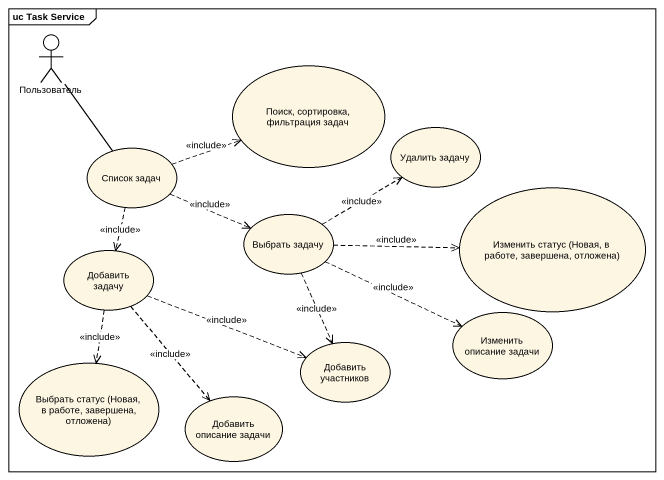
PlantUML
@startuml
mainframe uc Task Service
actor Пользователь
usecase "Поиск, сортировка, фильтрация задач" as Поиск_сортировка_фильтрация
usecase "Список задач" as Список_задач
usecase "Удалить задачу" as Удалить_задачу
usecase "Изменить статус (Новая, в работе, завершена, отложена)" as Изменить_статус_Новая_в
usecase "Выбрать задачу" as Выбрать_задачу
usecase "Добавить задачу" as Добавить_задачу
usecase "Изменить описание задачи" as Изменить_описание_задачи
usecase "Добавить участников" as Добавить_участников
usecase "Выбрать статус (Новая, в работе, завершена, отложена)" as Выбрать_статус_Новая_в
usecase "Добавить описание задачи" as Добавить_описание_задачи
Пользователь -- Список_задач
Список_задач .right.> Поиск_сортировка_фильтрация : <<include>>
Список_задач .right.> Выбрать_задачу : <<include>>
Список_задач ..> Добавить_задачу : <<include>>
Выбрать_задачу .right.> Удалить_задачу : <<include>>
Выбрать_задачу .right.> Изменить_статус_Новая_в : <<include>>
Выбрать_задачу .right.> Изменить_описание_задачи : <<include>>
Выбрать_задачу ..> Добавить_участников : <<include>>
Добавить_задачу .right.> Добавить_участников : <<include>>
Добавить_задачу ..> Выбрать_статус_Новая_в : <<include>>
Добавить_задачу ..> Добавить_описание_задачи : <<include>>
@enduml
